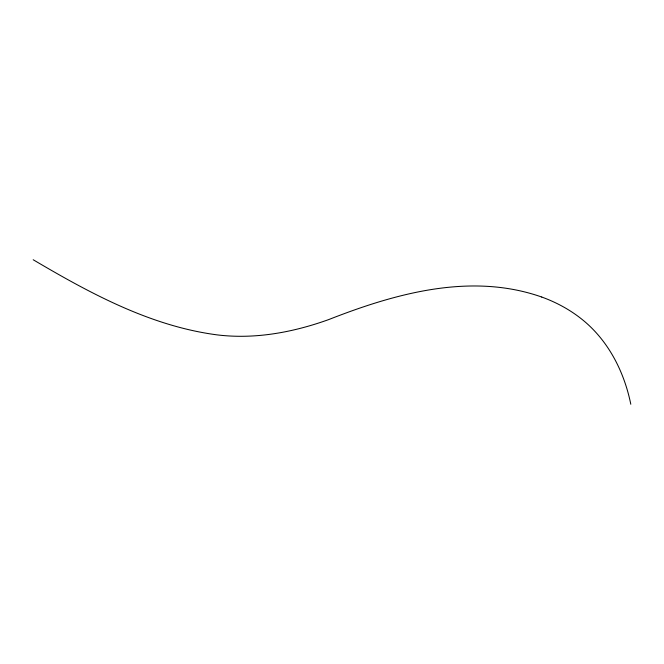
<?xml version="1.0" encoding="UTF-8"?>
<svg xmlns="http://www.w3.org/2000/svg" width="664" height="664" viewBox="0 0 664 664"><rect width="100%" height="100%" fill="white"/><g stroke="black" fill="none" stroke-linecap="round" stroke-linejoin="round"><path stroke-width="1" d="M541.733 297.032C471.116 272.207 395.553 293.347 328.655 319.6C292.99 332.398 254.777 339.545 216.879 334.847C150.355 326.049 90.171 293.355 33.2 259.748M630.8 404.251C624.583 373.575 610.141 344.085 586.486 323.127A171.378 137.456 -20.6 0 0 541.733 297.032"/></g></svg>
